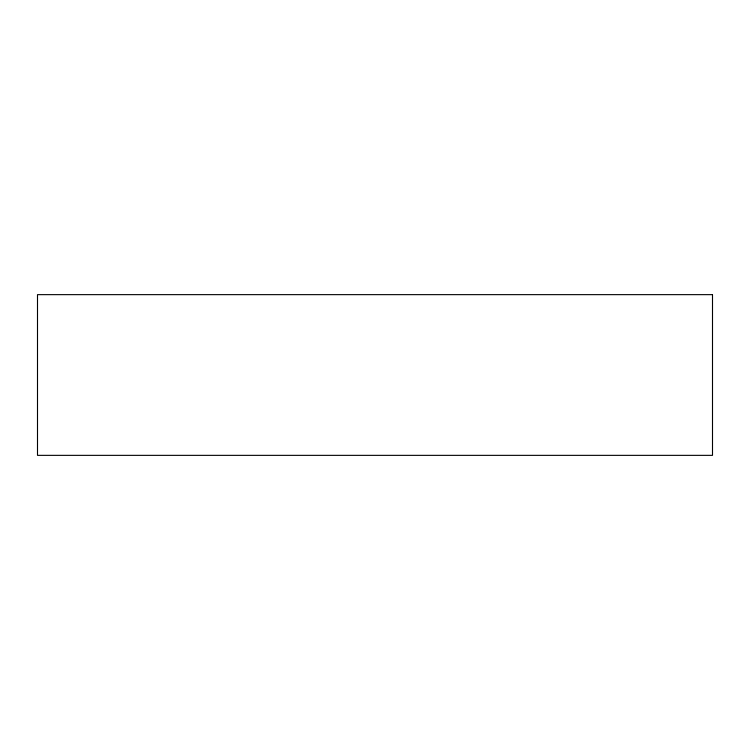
<?xml version="1.0" encoding="UTF-8"?>
<svg xmlns="http://www.w3.org/2000/svg" width="750" height="750" viewBox="0 0 750 750"><rect width="100%" height="100%" fill="white"/><g stroke="black" fill="none" stroke-linecap="round" stroke-linejoin="round"><path stroke-width="1.12" d="M712.5 294.647L37.5 294.647L37.5 455.353L712.5 455.353L712.5 294.647"/></g></svg>
